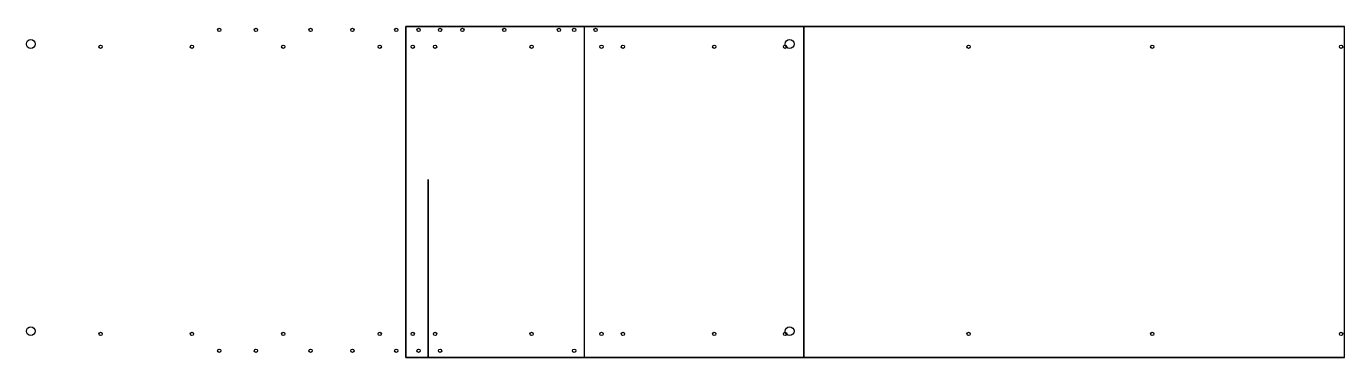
# Model space of a CAD drawing. Header units: metres. Extents: x -0.69 to 1.7, y 0 to 0.6.
import ezdxf

# ---------------------------------------------------------------- set-up
doc = ezdxf.new("R2010")
doc.units = ezdxf.units.M

msp = doc.modelspace()

# ---------------------------------------------------------------- linework, layer by layer
for points in [[(1.7, 0), (0, 0), (0, 0.6), (1.7, 0.6)], [(0, 0), (1.7, 0), (1.7, 0.6), (0, 0.6)], [(0.721, 0), (0.721, 0.6), (0, 0.6), (0, 0)], [(0.721, 0), (0.721, 0.6), (0, 0.6), (0, 0)], [(0, 0), (0, 0.6), (0.721, 0.6), (0.721, 0)], [(0, 0), (0, 0.6), (0.721, 0.6), (0.721, 0)], [(0.721, 0), (0.721, 0.6), (0, 0.6), (0, 0)], [(0.721, 0), (0.721, 0.6), (0, 0.6), (0, 0)], [(0.721, 0), (0.721, 0.6), (0, 0.6), (0, 0)], [(0.721, 0), (0.721, 0.6), (0, 0.6), (0, 0)], [(0.721, 0), (0.721, 0.6), (0, 0.6), (0, 0)], [(0.721, 0), (0.721, 0.6), (0, 0.6), (0, 0)], [(0.721, 0), (0.721, 0.6), (0, 0.6), (0, 0)], [(0.721, 0), (0.721, 0.6), (0, 0.6), (0, 0)], [(0, 0), (0, 0.6), (0.3229, 0.6), (0.3229, 0)], [(0, 0), (0, 0.6), (0.3229, 0.6), (0.3229, 0)], [(0, 0), (0, 0.6), (0.3229, 0.6), (0.3229, 0)], [(0, 0), (0, 0.6), (0.3229, 0.6), (0.3229, 0)], [(0.0405, 0.3229), (0.0405, 0), (0, 0), (0, 0.3229)], [(0.0405, 0.3229), (0.0405, 0), (0, 0), (0, 0.3229)], [(0, 0.3229), (0, 0), (0.0405, 0), (0.0405, 0.3229)], [(0, 0.3229), (0, 0), (0.0405, 0), (0.0405, 0.3229)]]:
    msp.add_lwpolyline(points)
for centre, radius in [((-0.679, 0.568), 0.008), ((-0.679, 0.568), 0.008), ((-0.679, 0.568), 0.008), ((-0.679, 0.568), 0.008), ((-0.679, 0.568), 0.008), ((-0.33775, 0.5935), 0.003), ((-0.33775, 0.5935), 0.003), ((-0.33775, 0.5935), 0.003), ((-0.271375, 0.5935), 0.003), ((-0.271375, 0.5935), 0.003), ((-0.271375, 0.5935), 0.003), ((-0.172375, 0.5935), 0.003), ((-0.172375, 0.5935), 0.003), ((-0.172375, 0.5935), 0.003), ((-0.0965, 0.5935), 0.003), ((-0.0965, 0.5935), 0.003), ((-0.0965, 0.5935), 0.003), ((-0.01725, 0.5935), 0.003), ((-0.01725, 0.5935), 0.003), ((-0.01725, 0.5935), 0.003), ((-0.01725, 0.5935), 0.003), ((-0.01725, 0.5935), 0.003), ((-0.01725, 0.5935), 0.003), ((-0.01725, 0.5935), 0.003), ((-0.01725, 0.5935), 0.003), ((-0.01725, 0.5935), 0.003), ((0.02325, 0.5935), 0.003), ((0.062, 0.5935), 0.003), ((0.062, 0.5935), 0.003), ((0.062, 0.5935), 0.003), ((0.062, 0.5935), 0.003), ((0.1025, 0.5935), 0.003), ((0.178375, 0.5935), 0.003), ((0.277375, 0.5935), 0.003), ((0.3049, 0.5935), 0.003), ((0.3049, 0.5935), 0.003), ((0.3049, 0.5935), 0.003), ((0.3049, 0.5935), 0.003), ((0.34375, 0.5935), 0.003), ((0.695, 0.568), 0.008), ((-0.552625, 0.563), 0.003), ((-0.552625, 0.563), 0.003), ((-0.552625, 0.563), 0.003), ((-0.552625, 0.563), 0.003), ((-0.552625, 0.563), 0.003), ((-0.552625, 0.563), 0.003), ((-0.552625, 0.563), 0.003), ((-0.552625, 0.563), 0.003), ((-0.552625, 0.563), 0.003), ((-0.38725, 0.563), 0.003), ((-0.38725, 0.563), 0.003), ((-0.38725, 0.563), 0.003), ((-0.38725, 0.563), 0.003), ((-0.38725, 0.563), 0.003), ((-0.38725, 0.563), 0.003), ((-0.38725, 0.563), 0.003), ((-0.38725, 0.563), 0.003), ((-0.38725, 0.563), 0.003), ((-0.221875, 0.563), 0.003), ((-0.221875, 0.563), 0.003), ((-0.221875, 0.563), 0.003), ((-0.221875, 0.563), 0.003), ((-0.221875, 0.563), 0.003), ((-0.221875, 0.563), 0.003), ((-0.221875, 0.563), 0.003), ((-0.221875, 0.563), 0.003), ((-0.221875, 0.563), 0.003), ((-0.047, 0.563), 0.003), ((-0.047, 0.563), 0.003), ((-0.047, 0.563), 0.003), ((-0.047, 0.563), 0.003), ((-0.047, 0.563), 0.003), ((-0.047, 0.563), 0.003), ((-0.047, 0.563), 0.003), ((-0.047, 0.563), 0.003), ((-0.047, 0.563), 0.003), ((0.0125, 0.563), 0.003), ((0.053, 0.563), 0.003), ((0.227875, 0.563), 0.003), ((0.3544, 0.563), 0.003), ((0.39325, 0.563), 0.003), ((0.558625, 0.563), 0.003), ((0.6868, 0.563), 0.003), ((1.0192, 0.563), 0.003), ((1.3516, 0.563), 0.003), ((1.6935, 0.563), 0.003), ((-0.679, 0.048), 0.008), ((-0.679, 0.048), 0.008), ((-0.679, 0.048), 0.008), ((-0.679, 0.048), 0.008), ((-0.679, 0.048), 0.008), ((0.695, 0.048), 0.008), ((-0.552625, 0.043), 0.003), ((-0.552625, 0.043), 0.003), ((-0.552625, 0.043), 0.003), ((-0.552625, 0.043), 0.003), ((-0.552625, 0.043), 0.003), ((-0.552625, 0.043), 0.003), ((-0.552625, 0.043), 0.003), ((-0.552625, 0.043), 0.003), ((-0.552625, 0.043), 0.003), ((-0.38725, 0.043), 0.003), ((-0.38725, 0.043), 0.003), ((-0.38725, 0.043), 0.003), ((-0.38725, 0.043), 0.003), ((-0.38725, 0.043), 0.003), ((-0.38725, 0.043), 0.003), ((-0.38725, 0.043), 0.003), ((-0.38725, 0.043), 0.003), ((-0.38725, 0.043), 0.003), ((-0.221875, 0.043), 0.003), ((-0.221875, 0.043), 0.003), ((-0.221875, 0.043), 0.003), ((-0.221875, 0.043), 0.003), ((-0.221875, 0.043), 0.003), ((-0.221875, 0.043), 0.003), ((-0.221875, 0.043), 0.003), ((-0.221875, 0.043), 0.003), ((-0.221875, 0.043), 0.003), ((-0.047, 0.043), 0.003), ((-0.047, 0.043), 0.003), ((-0.047, 0.043), 0.003), ((-0.047, 0.043), 0.003), ((-0.047, 0.043), 0.003), ((-0.047, 0.043), 0.003), ((-0.047, 0.043), 0.003), ((-0.047, 0.043), 0.003), ((-0.047, 0.043), 0.003), ((0.0125, 0.043), 0.003), ((0.053, 0.043), 0.003), ((0.227875, 0.043), 0.003), ((0.3544, 0.043), 0.003), ((0.39325, 0.043), 0.003), ((0.558625, 0.043), 0.003), ((0.6868, 0.043), 0.003), ((1.0192, 0.043), 0.003), ((1.3516, 0.043), 0.003), ((1.6935, 0.043), 0.003), ((-0.33775, 0.0125), 0.003), ((-0.33775, 0.0125), 0.003), ((-0.33775, 0.0125), 0.003), ((-0.33775, 0.0125), 0.003), ((-0.33775, 0.0125), 0.003), ((-0.33775, 0.0125), 0.003), ((-0.271375, 0.0125), 0.003), ((-0.271375, 0.0125), 0.003), ((-0.271375, 0.0125), 0.003), ((-0.271375, 0.0125), 0.003), ((-0.271375, 0.0125), 0.003), ((-0.271375, 0.0125), 0.003), ((-0.172375, 0.0125), 0.003), ((-0.172375, 0.0125), 0.003), ((-0.172375, 0.0125), 0.003), ((-0.172375, 0.0125), 0.003), ((-0.172375, 0.0125), 0.003), ((-0.172375, 0.0125), 0.003), ((-0.0965, 0.0125), 0.003), ((-0.0965, 0.0125), 0.003), ((-0.0965, 0.0125), 0.003), ((-0.0965, 0.0125), 0.003), ((-0.0965, 0.0125), 0.003), ((-0.0965, 0.0125), 0.003), ((-0.01725, 0.0125), 0.003), ((-0.01725, 0.0125), 0.003), ((-0.01725, 0.0125), 0.003), ((-0.01725, 0.0125), 0.003), ((-0.01725, 0.0125), 0.003), ((-0.01725, 0.0125), 0.003), ((-0.01725, 0.0125), 0.003), ((-0.01725, 0.0125), 0.003), ((-0.01725, 0.0125), 0.003), ((0.02325, 0.0125), 0.003), ((0.062, 0.0125), 0.003), ((0.3049, 0.0125), 0.003)]:
    msp.add_circle(centre, radius)

doc.saveas('drawing.dxf')
